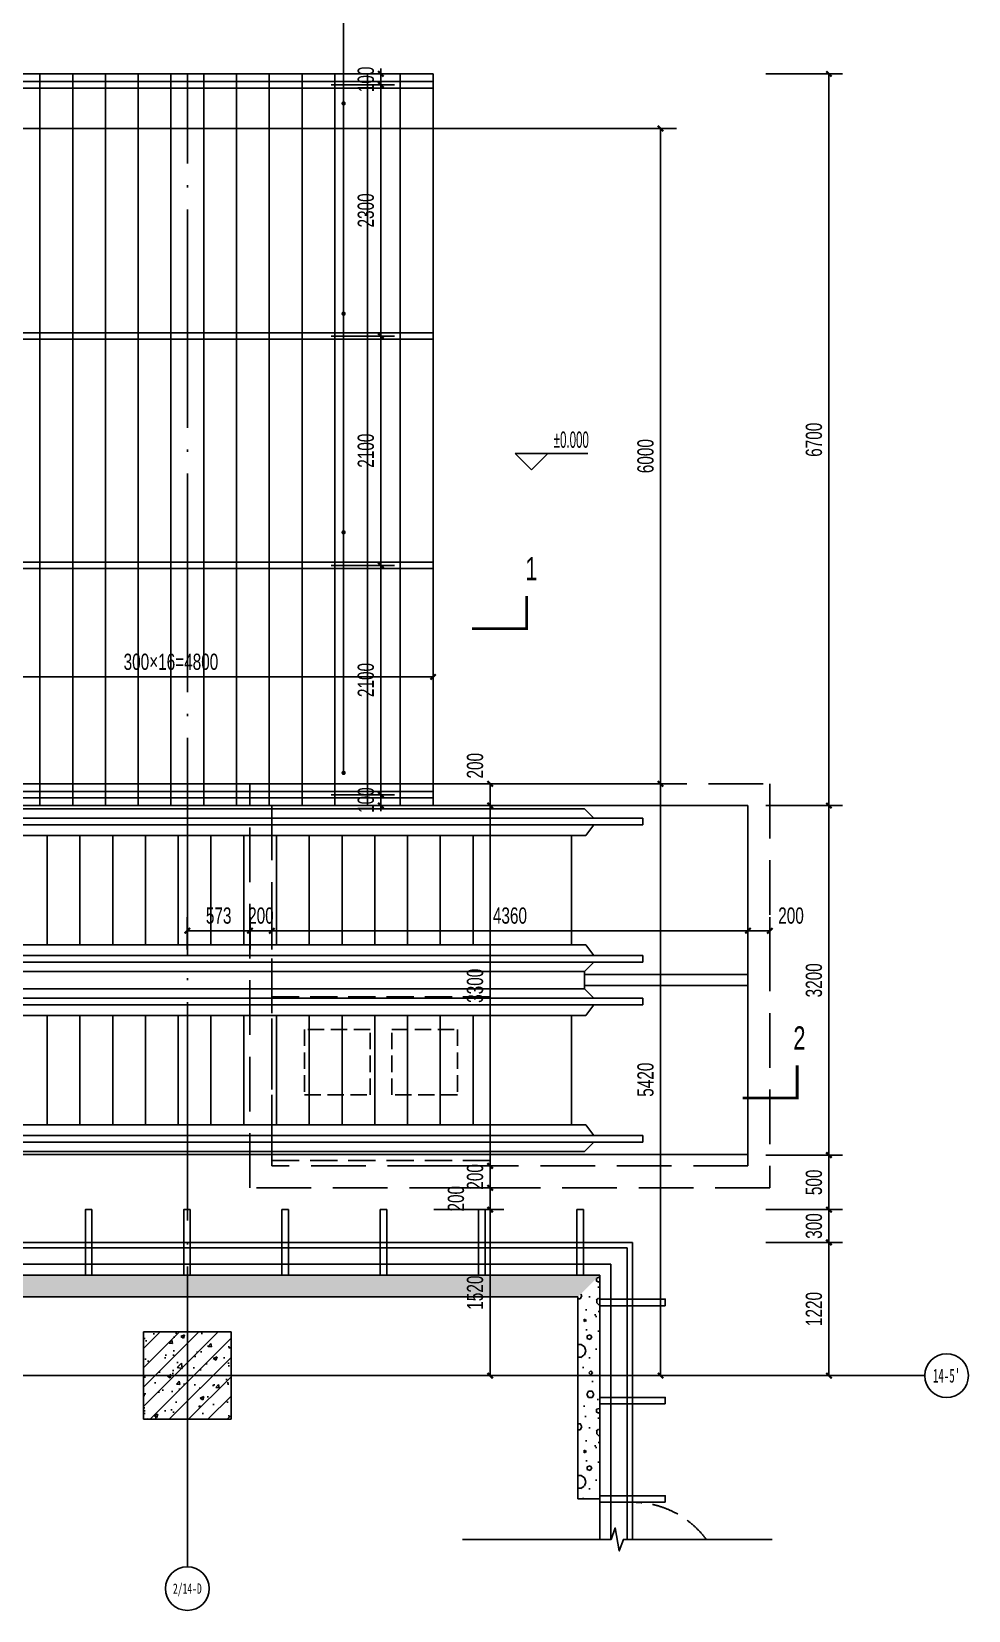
# Model space of a CAD drawing. Extents: x -26219 to 315419, y -160410 to -120810.
# Drawn here: x 148127 to 156705, y -142806 to -128348 of the extents above; entities that cross this region are included whole.
import ezdxf
from ezdxf.enums import TextEntityAlignment as Align

# ---------------------------------------------------------------- set-up
doc = ezdxf.new("R2010")
doc.units = 0
doc.header["$LTSCALE"] = 1000
doc.header["$MEASUREMENT"] = 0
for name, pattern in [('104-14# 核心筒$0$DOTE', [2.42, 2, -0.2, 0.02, -0.2]), ('14#楼幕墙$0$DASH', [0.35, 0.25, -0.1]), ('DASH', [0.35, 0.25, -0.1])]:
    doc.linetypes.add(name, pattern=pattern)
for name, color, linetype in [('01-标注_尺寸', 124, 'Continuous'), ('01-标注_标高', 200, 'Continuous'), ('01-标注_符号', 200, 'Continuous'), ('02-TEXT_标注', 130, 'Continuous'), ('05-填充_天正', 26, 'Continuous'), ('104-14# 核心筒$0$01-标注_轴线坐标', 132, 'Continuous'), ('104-14# 核心筒$0$02-TEXT_轴号', 7, 'Continuous'), ('104-14# 核心筒$0$05-填充_天正', 26, 'Continuous'), ('104-14# 核心筒$0$A_AXIS-轴线', 36, '104-14# 核心筒$0$DOTE'), ('104-14# 核心筒$0$A_STR-砼柱', 51, 'Continuous'), ('14#楼幕墙$0$A-C_玻璃幕墙', 140, 'Continuous'), ('14#楼幕墙$0$A-TECH_结构', 21, 'Continuous'), ('A-C_玻璃幕墙', 140, 'Continuous'), ('A-E_栏杆', 232, 'Continuous'), ('A-E_楼梯', 171, 'Continuous'), ('A-E_电梯', 171, 'Continuous'), ('A-TECH_结构', 21, 'Continuous'), ('A_AXIS-轴线', 36, 'Continuous'), ('A_STR-砌块墙', 121, 'Continuous')]:
    doc.layers.add(name, color=color, linetype=linetype)
doc.layers.add('DIM_MODI', color=6, linetype='Continuous', plot=False)
doc.styles.add('104-14# 核心筒$0$_TCH_AXIS', font='STXIHEI_0.TTF', dxfattribs={"width": 0.75})
doc.styles.add('_TCH_DIM', font='ros.shx', dxfattribs={"width": 0.75, "bigfont": 'jd.shx'})
doc.styles.add('_TCH_DIM_T3', font='ros.shx', dxfattribs={"width": 0.705882, "bigfont": 'jd.shx'})
doc.styles.add('_TCH_LABEL', font='ros.shx', dxfattribs={"bigfont": 'jd.shx'})
doc.dimstyles.new('_TCH_ARCH&&50', dxfattribs={"dimtxt": 148.75, "dimasz": 50, "dimexe": 125, "dimexo": 150, "dimgap": 63.125, "dimtad": 1, "dimdec": 0, "dimzin": 0, "dimdsep": 46, "dimtxsty": '_TCH_DIM_T3', "dimblk": 'ARCHTICK', "dimcen": 0.09, "dimclrt": 7, "dimazin": 2, "dimtfac": 1, "dimtdec": 0, "dimtix": 1, "dimtmove": 2, "dimatfit": 3, "dimfxl": 0, "dimtolj": 1, "dimtzin": 0, "dimarcsym": 0})
pattern_1 = [(0, (177, -183), (300, 600), [0, -600]), (0, (-174, -264), (300, 600), [0, -600]), (0, (21, -270), (300, 600), [0, -600]), (0, (234, -93), (300, 600), [0, -600]), (0, (-15, -300), (300, 600), [0, -600]), (0, (294, 285), (300, 600), [0, -600]), (0, (111, 237), (300, 600), [0, -600]), (0, (207, 162), (300, 600), [0, -600]), (0, (-282, 150), (300, 600), [0, -600]), (0, (12, 123), (300, 600), [0, -600]), (0, (-102, -30), (300, 600), [0, -600]), (0, (-96, -255), (300, 600), [0, -600]), (0, (129, -279), (300, 600), [0, -600]), (0, (294, -15), (300, 600), [0, -600]), (0, (-267, -108), (300, 600), [0, -600]), (0, (-216, -6), (300, 600), [0, -600]), (0, (18, -48), (300, 600), [0, -600]), (0, (-66, -135), (300, 600), [0, -600]), (0, (-114, 63), (300, 600), [0, -600]), (0, (-39, 288), (300, 600), [0, -600]), (0, (-243, -234), (300, 600), [0, -600]), (0, (87, 165), (300, 600), [0, -600]), (0, (-192, 174), (300, 600), [0, -600]), (0, (-240, 252), (300, 600), [0, -600]), (130.601294, (257.143, 97.143), (-1499.9999834, 1800.000008), [26.3416, -11037.111]), (18.43495, (214.29, 108.57), (1499.999994, 599.999996), [27.1052, -3767.6279]), (90, (214.3, 82.86), (300, 600), [25.7143, -1174.2857]), (161.56505, (240, 74.29), (-1500.000008, 599.999955), [27.1052, -3767.6279]), (53.1301, (240, 74.29), (300, 600), [28.5714, -2971.4285]), (135, (262.86, -231.43), (-300.00004, 599.99996), [24.2437, -1672.8126]), (45, (228.57, -231.43), (300, 600), [24.2437, -1672.8126]), (135, (245.71, -248.57), (-300.00004, 599.99996), [24.2437, -1672.8126]), (45, (245.71, -248.57), (300, 600), [24.2437, -1672.8126]), (116.56505, (-25.7, 171.43), (-5e-05, 1200), [31.9438, -638.8765]), (180, (-40, 200), (-300, 600), [34.2857, -565.7142]), (63.43495, (-88.57, 171.43), (3e-06, 1200), [31.9438, -638.8765]), (116.56505, (-74.3, 142.86), (-5e-05, 1200), [31.9438, -638.8765]), (0, (-74.3, 142.86), (300, 600), [34.2857, -565.7142]), (63.43495, (-40, 142.86), (3e-06, 1200), [31.9438, -638.8765]), (107.102728, (200, -31.429), (-899.9999656, 3000.0000048), [38.8613, -16282.9025]), (143.972626, (188.57, 5.714), (-5699.999928, 4199.999995), [38.8613, -8122.02]), (180, (157.14, 28.6), (-300, 600), [37.1429, -562.8571]), (36.027373, (88.57, 5.714), (5699.999958, 4199.999955), [38.8613, -8122.02]), (71.56505, (77.14, -28.57), (900.000005, 2999.999995), [36.1403, -3758.5928]), (107.102728, (88.571, -65.714), (-899.9999656, 3000.0000048), [38.8613, -16282.9025]), (143.972626, (120, -88.57), (-5699.999928, 4199.999995), [38.8613, -8122.02]), (0, (120, -88.6), (300, 600), [37.1429, -562.8571]), (36.027373, (157.143, -88.57), (5699.999958, 4199.999955), [38.8613, -8122.02]), (71.56505, (188.57, -65.71), (900.000005, 2999.999995), [36.1403, -3758.5928]), (150.25512, (205.714, 248.57), (-900.000002, 599.999993), [23.035, -4814.3196]), (90, (185.7, 237.14), (300, 600), [22.8571, -1177.1427]), (29.74488, (185.714, 237.14), (900, 599.999997), [23.035, -4814.3196]), (116.56505, (65.7, -177.14), (-5e-05, 1200), [31.9438, -638.8765]), (168.690067, (51.43, -148.57), (-2700.000002, 599.999985), [29.1373, -6089.6855]), (41.185925, (0, -162.857), (7499.9999546, 6599.9999423), [30.3718, -12725.802]), (90, (0, -191.43), (300, 600), [28.5714, -1171.4285]), (138.814074, (22.857, -211.429), (-7499.9998667, 6600.000042), [30.3718, -12725.802]), (16.699244, (22.857, -211.429), (9899.9999255, 2999.9999686), [29.8295, -12498.5375]), (60.945396, (51.43, -202.857), (299.9999992, 599.9999947), [29.4161, -12325.3395]), (109.983106, (-185.714, 74.286), (-1500.0000056, 4199.999989), [33.442, -14012.1975]), (155.556045, (-197.143, 105.714), (-3900.000015, 1799.9999626), [34.523, -14465.1315]), (24.443955, (-260, 105.714), (3900.000002, 1799.9999913), [34.523, -14465.1315]), (70.016893, (-271.429, 74.286), (1500.0000045, 4199.9999896), [33.442, -14012.1975]), (109.983106, (-260, 42.857), (-1500.0000056, 4199.999989), [33.442, -14012.1975]), (160.016893, (-228.57, 31.43), (-1500.000001, 599.999973), [33.442, -6989.3775]), (19.983107, (-228.57, 31.43), (1499.999992, 599.999999), [33.442, -6989.3775]), (70.016893, (-197.143, 42.857), (1500.0000045, 4199.9999896), [33.442, -14012.1975]), (122.005383, (37.14, 20), (-300.00004, 599.99997), [26.9542, -5633.434]), (18.43495, (-2.86, 34.29), (1499.999994, 599.999996), [27.1052, -3767.6279]), (90, (-2.86, 8.57), (300, 600), [25.7143, -1174.2857]), (161.56505, (22.86, 0), (-1500.000008, 599.999955), [27.1052, -3767.6279]), (54.462322, (22.857, 0), (2099.999997, 2999.9999955), [24.578, -10298.2115]), (116.56505, (-137.14, -125.7), (-5e-05, 1200), [31.9438, -638.8765]), (180, (-151.4, -97.14), (-300, 600), [31.4286, -568.5714]), (59.036243, (-200, -125.714), (300.000001, 599.999997), [33.3197, -6963.822]), (120.963756, (-182.857, -154.286), (-300.000041, 599.999972), [33.3197, -6963.822]), (0, (-182.86, -154.3), (300, 600), [31.4286, -568.5714]), (63.43495, (-151.43, -154.3), (3e-06, 1200), [31.9438, -638.8765])]

# ---------------------------------------------------------------- blocks, each defined once
blk = doc.blocks.new('14#楼幕墙$0$A$C103B1A8E')
blk.add_lwpolyline([(0, 0), (60, 0), (60, 600), (0, 600)], close=True)
blk = doc.blocks.new('A$C3ED53937')
at = {"linetype": 'DASH'}
blk.add_lwpolyline([(-1500, 2000), (0, 2000), (0, 0), (-1500, 0)], close=True, dxfattribs=at)
at = {"linetype": 'DASH', "ltscale": 0.6}
for points in [[(-1200, 1100), (-1200, 1700), (-600, 1700), (-600, 1100)], [(-1200, 900), (-1200, 300), (-600, 300), (-600, 900)]]:
    blk.add_lwpolyline(points, close=True, dxfattribs=at)
blk = doc.blocks.new('_ArchTick')
at = {"color": 0, "linetype": 'ByBlock', "const_width": 0.4}
blk.add_lwpolyline([(-0.5, -0.5), (0.5, 0.5)], dxfattribs=at)
blk = doc.blocks.new('*D567')
at = {"layer": '01-标注_尺寸', "color": 0, "lineweight": -2, "transparency": 16777216}
for p, q in [((147003, -134966), (147003, -134132)), ((151803, -134966), (151803, -134132)), ((147003, -134257), (151803, -134257))]:
    blk.add_line(p, q, dxfattribs=at)
at = {"layer": 'Defpoints', "color": 0, "transparency": 16777216}
for p in [(151803, -134257), (147003, -135116), (151803, -135116)]:
    blk.add_point(p, dxfattribs=at)
at = {"layer": '01-标注_尺寸', "color": 0, "lineweight": -2, "transparency": 16777216, "xscale": 50, "yscale": 50, "zscale": 50, "rotation": 180}
blk.add_blockref('_ArchTick', (147003, -134257), dxfattribs=at)
at = {"layer": '01-标注_尺寸', "color": 0, "lineweight": -2, "transparency": 16777216, "xscale": 50, "yscale": 50, "zscale": 50}
blk.add_blockref('_ArchTick', (151803, -134257), dxfattribs=at)
at = {"layer": '01-标注_尺寸', "color": 7, "transparency": 16777216, "insert": (149403, -134120), "char_height": 148.75, "attachment_point": 5, "style": '_TCH_DIM_T3'}
blk.add_mtext('\\A1;300×16=4800', dxfattribs=at)
blk = doc.blocks.new('*D767')
at = {"layer": '01-标注_尺寸', "color": 0, "lineweight": -2, "transparency": 16777216}
for p, q in [((151809, -135236), (152451, -135236)), ((152326, -135436), (152326, -135236)), ((151809, -135436), (152451, -135436))]:
    blk.add_line(p, q, dxfattribs=at)
at = {"layer": 'Defpoints', "color": 0, "transparency": 16777216}
for p in [(151659, -135236), (152326, -135236), (151659, -135436)]:
    blk.add_point(p, dxfattribs=at)
at = {"layer": '01-标注_尺寸', "color": 0, "lineweight": -2, "transparency": 16777216, "xscale": 50, "yscale": 50, "zscale": 50}
for p, rotation in [((152326, -135236), 90), ((152326, -135436), 270)]:
    blk.add_blockref('_ArchTick', p, dxfattribs=dict(at, rotation=rotation))
at = {"layer": '01-标注_尺寸', "color": 7, "transparency": 16777216, "insert": (152188, -135071), "char_height": 148.8, "attachment_point": 5, "rotation": 90, "style": '_TCH_DIM_T3'}
blk.add_mtext('\\A1;200', dxfattribs=at)
blk = doc.blocks.new('*D768')
at = {"layer": '01-标注_尺寸', "color": 0, "lineweight": -2, "transparency": 16777216}
for p, q in [((151809, -135436), (152451, -135436)), ((152326, -138736), (152326, -135436)), ((151809, -138736), (152451, -138736))]:
    blk.add_line(p, q, dxfattribs=at)
at = {"layer": 'Defpoints', "color": 0, "transparency": 16777216}
for p in [(151659, -135436), (152326, -135436), (151659, -138736)]:
    blk.add_point(p, dxfattribs=at)
at = {"layer": '01-标注_尺寸', "color": 0, "lineweight": -2, "transparency": 16777216, "xscale": 50, "yscale": 50, "zscale": 50}
for p, rotation in [((152326, -135436), 90), ((152326, -138736), 270)]:
    blk.add_blockref('_ArchTick', p, dxfattribs=dict(at, rotation=rotation))
at = {"layer": '01-标注_尺寸', "color": 7, "transparency": 16777216, "insert": (152188, -137086), "char_height": 148.8, "attachment_point": 5, "rotation": 90, "style": '_TCH_DIM_T3'}
blk.add_mtext('\\A1;3300', dxfattribs=at)
blk = doc.blocks.new('*D769')
at = {"layer": '01-标注_尺寸', "color": 0, "lineweight": -2, "transparency": 16777216}
for p, q in [((151809, -138736), (152451, -138736)), ((152326, -138736), (152326, -138686)), ((152326, -138936), (152326, -138736)), ((151809, -138936), (152451, -138936)), ((152326, -138936), (152326, -138986))]:
    blk.add_line(p, q, dxfattribs=at)
at = {"layer": 'Defpoints', "color": 0, "transparency": 16777216}
for p in [(151659, -138736), (152326, -138736), (151659, -138936)]:
    blk.add_point(p, dxfattribs=at)
at = {"layer": '01-标注_尺寸', "color": 0, "lineweight": -2, "transparency": 16777216, "xscale": 50, "yscale": 50, "zscale": 50}
for p, rotation in [((152326, -138736), 270), ((152326, -138936), 90)]:
    blk.add_blockref('_ArchTick', p, dxfattribs=dict(at, rotation=rotation))
at = {"layer": '01-标注_尺寸', "color": 7, "transparency": 16777216, "insert": (152188, -138836), "char_height": 148.8, "attachment_point": 5, "rotation": 90, "style": '_TCH_DIM_T3'}
blk.add_mtext('\\A1;200', dxfattribs=at)
blk = doc.blocks.new('*D770')
at = {"layer": '01-标注_尺寸', "color": 0, "lineweight": -2, "transparency": 16777216}
for p, q in [((151809, -138936), (152451, -138936)), ((152326, -139136), (152326, -138936)), ((151809, -139136), (152451, -139136))]:
    blk.add_line(p, q, dxfattribs=at)
at = {"layer": 'Defpoints', "color": 0, "transparency": 16777216}
for p in [(151659, -138936), (152326, -138936), (151659, -139136)]:
    blk.add_point(p, dxfattribs=at)
at = {"layer": '01-标注_尺寸', "color": 0, "lineweight": -2, "transparency": 16777216, "xscale": 50, "yscale": 50, "zscale": 50}
for p, rotation in [((152326, -138936), 90), ((152326, -139136), 270)]:
    blk.add_blockref('_ArchTick', p, dxfattribs=dict(at, rotation=rotation))
at = {"layer": '01-标注_尺寸', "color": 7, "transparency": 16777216, "insert": (152013, -139036), "char_height": 148.8, "attachment_point": 5, "rotation": 90, "style": '_TCH_DIM_T3'}
blk.add_mtext('\\A1;200', dxfattribs=at)
blk = doc.blocks.new('*D771')
at = {"layer": '01-标注_尺寸', "color": 0, "lineweight": -2, "transparency": 16777216}
for p, q in [((151809, -139136), (152451, -139136)), ((152326, -140656), (152326, -139136)), ((151809, -140656), (152451, -140656))]:
    blk.add_line(p, q, dxfattribs=at)
at = {"layer": 'Defpoints', "color": 0, "transparency": 16777216}
for p in [(151659, -139136), (152326, -139136), (151659, -140656)]:
    blk.add_point(p, dxfattribs=at)
at = {"layer": '01-标注_尺寸', "color": 0, "lineweight": -2, "transparency": 16777216, "xscale": 50, "yscale": 50, "zscale": 50}
for p, rotation in [((152326, -139136), 90), ((152326, -140656), 270)]:
    blk.add_blockref('_ArchTick', p, dxfattribs=dict(at, rotation=rotation))
at = {"layer": '01-标注_尺寸', "color": 7, "transparency": 16777216, "insert": (152188, -139896), "char_height": 148.8, "attachment_point": 5, "rotation": 90, "style": '_TCH_DIM_T3'}
blk.add_mtext('\\A1;1520', dxfattribs=at)
blk = doc.blocks.new('*D772')
at = {"layer": '01-标注_尺寸', "color": 0, "lineweight": -2, "transparency": 16777216}
for p, q in [((154687, -136754), (154687, -136457)), ((154887, -136754), (154887, -136457)), ((154687, -136582), (154887, -136582))]:
    blk.add_line(p, q, dxfattribs=at)
at = {"layer": 'Defpoints', "color": 0, "transparency": 16777216}
for p in [(154887, -136582), (154687, -136904), (154887, -136904)]:
    blk.add_point(p, dxfattribs=at)
at = {"layer": '01-标注_尺寸', "color": 0, "lineweight": -2, "transparency": 16777216, "xscale": 50, "yscale": 50, "zscale": 50, "rotation": 180}
blk.add_blockref('_ArchTick', (154687, -136582), dxfattribs=at)
at = {"layer": '01-标注_尺寸', "color": 0, "lineweight": -2, "transparency": 16777216, "xscale": 50, "yscale": 50, "zscale": 50}
blk.add_blockref('_ArchTick', (154887, -136582), dxfattribs=at)
at = {"layer": '01-标注_尺寸', "color": 7, "transparency": 16777216, "insert": (155081, -136444), "char_height": 148.8, "attachment_point": 5, "style": '_TCH_DIM_T3'}
blk.add_mtext('\\A1;200', dxfattribs=at)
blk = doc.blocks.new('*D773')
at = {"layer": '01-标注_尺寸', "color": 0, "lineweight": -2, "transparency": 16777216}
for p, q in [((150327, -136754), (150327, -136457)), ((154687, -136754), (154687, -136457)), ((150327, -136582), (154687, -136582))]:
    blk.add_line(p, q, dxfattribs=at)
at = {"layer": 'Defpoints', "color": 0, "transparency": 16777216}
for p in [(154687, -136582), (150327, -136904), (154687, -136904)]:
    blk.add_point(p, dxfattribs=at)
at = {"layer": '01-标注_尺寸', "color": 0, "lineweight": -2, "transparency": 16777216, "xscale": 50, "yscale": 50, "zscale": 50, "rotation": 180}
blk.add_blockref('_ArchTick', (150327, -136582), dxfattribs=at)
at = {"layer": '01-标注_尺寸', "color": 0, "lineweight": -2, "transparency": 16777216, "xscale": 50, "yscale": 50, "zscale": 50}
blk.add_blockref('_ArchTick', (154687, -136582), dxfattribs=at)
at = {"layer": '01-标注_尺寸', "color": 7, "transparency": 16777216, "insert": (152507, -136444), "char_height": 148.8, "attachment_point": 5, "style": '_TCH_DIM_T3'}
blk.add_mtext('\\A1;4360', dxfattribs=at)
blk = doc.blocks.new('*D774')
at = {"layer": '01-标注_尺寸', "color": 0, "lineweight": -2, "transparency": 16777216}
for p, q in [((150127, -136754), (150127, -136457)), ((150327, -136754), (150327, -136457)), ((150127, -136582), (150077, -136582)), ((150127, -136582), (150327, -136582)), ((150327, -136582), (150377, -136582))]:
    blk.add_line(p, q, dxfattribs=at)
at = {"layer": 'Defpoints', "color": 0, "transparency": 16777216}
for p in [(150327, -136582), (150127, -136904), (150327, -136904)]:
    blk.add_point(p, dxfattribs=at)
at = {"layer": '01-标注_尺寸', "color": 0, "lineweight": -2, "transparency": 16777216, "xscale": 50, "yscale": 50, "zscale": 50}
blk.add_blockref('_ArchTick', (150127, -136582), dxfattribs=at)
at = {"layer": '01-标注_尺寸', "color": 0, "lineweight": -2, "transparency": 16777216, "xscale": 50, "yscale": 50, "zscale": 50, "rotation": 180}
blk.add_blockref('_ArchTick', (150327, -136582), dxfattribs=at)
at = {"layer": '01-标注_尺寸', "color": 7, "transparency": 16777216, "insert": (150227, -136444), "char_height": 148.8, "attachment_point": 5, "style": '_TCH_DIM_T3'}
blk.add_mtext('\\A1;200', dxfattribs=at)
blk = doc.blocks.new('*D775')
at = {"layer": '01-标注_尺寸', "color": 0, "lineweight": -2, "transparency": 16777216}
for p, q in [((149553, -136754), (149553, -136457)), ((150127, -136754), (150127, -136457)), ((149553, -136582), (150127, -136582))]:
    blk.add_line(p, q, dxfattribs=at)
at = {"layer": 'Defpoints', "color": 0, "transparency": 16777216}
for p in [(150127, -136582), (149553, -136904), (150127, -136904)]:
    blk.add_point(p, dxfattribs=at)
at = {"layer": '01-标注_尺寸', "color": 0, "lineweight": -2, "transparency": 16777216, "xscale": 50, "yscale": 50, "zscale": 50, "rotation": 180}
blk.add_blockref('_ArchTick', (149553, -136582), dxfattribs=at)
at = {"layer": '01-标注_尺寸', "color": 0, "lineweight": -2, "transparency": 16777216, "xscale": 50, "yscale": 50, "zscale": 50}
blk.add_blockref('_ArchTick', (150127, -136582), dxfattribs=at)
at = {"layer": '01-标注_尺寸', "color": 7, "transparency": 16777216, "insert": (149840, -136444), "char_height": 148.8, "attachment_point": 5, "style": '_TCH_DIM_T3'}
blk.add_mtext('\\A1;573', dxfattribs=at)
blk = doc.blocks.new('*D1296')
at = {"layer": '01-标注_尺寸', "color": 0, "lineweight": -2, "transparency": 16777216}
for p, q in [((151325, -135336), (151325, -135286)), ((150870, -135336), (151450, -135336)), ((150870, -135436), (151450, -135436)), ((151325, -135436), (151325, -135336)), ((151325, -135436), (151325, -135486))]:
    blk.add_line(p, q, dxfattribs=at)
at = {"layer": 'Defpoints', "color": 0, "transparency": 16777216}
for p in [(150720, -135336), (150720, -135436), (151325, -135336)]:
    blk.add_point(p, dxfattribs=at)
at = {"layer": '01-标注_尺寸', "color": 0, "lineweight": -2, "transparency": 16777216, "xscale": 50, "yscale": 50, "zscale": 50}
for p, rotation in [((151325, -135336), 270), ((151325, -135436), 90)]:
    blk.add_blockref('_ArchTick', p, dxfattribs=dict(at, rotation=rotation))
at = {"layer": '01-标注_尺寸', "color": 7, "transparency": 16777216, "insert": (151188, -135386), "char_height": 148.8, "attachment_point": 5, "rotation": 90, "style": '_TCH_DIM_T3'}
blk.add_mtext('\\A1;100', dxfattribs=at)
blk = doc.blocks.new('*D1297')
at = {"layer": '01-标注_尺寸', "color": 0, "lineweight": -2, "transparency": 16777216}
for p, q in [((150870, -133236), (151450, -133236)), ((151325, -135336), (151325, -133236)), ((150870, -135336), (151450, -135336))]:
    blk.add_line(p, q, dxfattribs=at)
at = {"layer": 'Defpoints', "color": 0, "transparency": 16777216}
for p in [(150720, -133236), (151325, -133236), (150720, -135336)]:
    blk.add_point(p, dxfattribs=at)
at = {"layer": '01-标注_尺寸', "color": 0, "lineweight": -2, "transparency": 16777216, "xscale": 50, "yscale": 50, "zscale": 50}
for p, rotation in [((151325, -133236), 90), ((151325, -135336), 270)]:
    blk.add_blockref('_ArchTick', p, dxfattribs=dict(at, rotation=rotation))
at = {"layer": '01-标注_尺寸', "color": 7, "transparency": 16777216, "insert": (151188, -134286), "char_height": 148.8, "attachment_point": 5, "rotation": 90, "style": '_TCH_DIM_T3'}
blk.add_mtext('\\A1;2100', dxfattribs=at)
blk = doc.blocks.new('*D1298')
at = {"layer": '01-标注_尺寸', "color": 0, "lineweight": -2, "transparency": 16777216}
for p, q in [((150870, -131136), (151450, -131136)), ((151325, -133236), (151325, -131136)), ((150870, -133236), (151450, -133236))]:
    blk.add_line(p, q, dxfattribs=at)
at = {"layer": 'Defpoints', "color": 0, "transparency": 16777216}
for p in [(150720, -131136), (151325, -131136), (150720, -133236)]:
    blk.add_point(p, dxfattribs=at)
at = {"layer": '01-标注_尺寸', "color": 0, "lineweight": -2, "transparency": 16777216, "xscale": 50, "yscale": 50, "zscale": 50}
for p, rotation in [((151325, -131136), 90), ((151325, -133236), 270)]:
    blk.add_blockref('_ArchTick', p, dxfattribs=dict(at, rotation=rotation))
at = {"layer": '01-标注_尺寸', "color": 7, "transparency": 16777216, "insert": (151188, -132186), "char_height": 148.8, "attachment_point": 5, "rotation": 90, "style": '_TCH_DIM_T3'}
blk.add_mtext('\\A1;2100', dxfattribs=at)
blk = doc.blocks.new('*D1299')
at = {"layer": '01-标注_尺寸', "color": 0, "lineweight": -2, "transparency": 16777216}
for p, q in [((150870, -128836), (151450, -128836)), ((151325, -131136), (151325, -128836)), ((150870, -131136), (151450, -131136))]:
    blk.add_line(p, q, dxfattribs=at)
at = {"layer": 'Defpoints', "color": 0, "transparency": 16777216}
for p in [(150720, -128836), (151325, -128836), (150720, -131136)]:
    blk.add_point(p, dxfattribs=at)
at = {"layer": '01-标注_尺寸', "color": 0, "lineweight": -2, "transparency": 16777216, "xscale": 50, "yscale": 50, "zscale": 50}
for p, rotation in [((151325, -128836), 90), ((151325, -131136), 270)]:
    blk.add_blockref('_ArchTick', p, dxfattribs=dict(at, rotation=rotation))
at = {"layer": '01-标注_尺寸', "color": 7, "transparency": 16777216, "insert": (151188, -129986), "char_height": 148.8, "attachment_point": 5, "rotation": 90, "style": '_TCH_DIM_T3'}
blk.add_mtext('\\A1;2300', dxfattribs=at)
blk = doc.blocks.new('*D1300')
at = {"layer": '01-标注_尺寸', "color": 0, "lineweight": -2, "transparency": 16777216}
for p, q in [((150870, -128736), (151450, -128736)), ((151325, -128736), (151325, -128686)), ((151325, -128836), (151325, -128736)), ((150870, -128836), (151450, -128836)), ((151325, -128836), (151325, -128886))]:
    blk.add_line(p, q, dxfattribs=at)
at = {"layer": 'Defpoints', "color": 0, "transparency": 16777216}
for p in [(150720, -128736), (151325, -128736), (150720, -128836)]:
    blk.add_point(p, dxfattribs=at)
at = {"layer": '01-标注_尺寸', "color": 0, "lineweight": -2, "transparency": 16777216, "xscale": 50, "yscale": 50, "zscale": 50}
for p, rotation in [((151325, -128736), 270), ((151325, -128836), 90)]:
    blk.add_blockref('_ArchTick', p, dxfattribs=dict(at, rotation=rotation))
at = {"layer": '01-标注_尺寸', "color": 7, "transparency": 16777216, "insert": (151188, -128786), "char_height": 148.8, "attachment_point": 5, "rotation": 90, "style": '_TCH_DIM_T3'}
blk.add_mtext('\\A1;100', dxfattribs=at)
blk = doc.blocks.new('*D1693')
at = {"layer": '01-标注_尺寸', "color": 0, "lineweight": -2, "transparency": 16777216}
for p, q in [((154849, -139436), (155553, -139436)), ((155428, -140656), (155428, -139436)), ((154849, -140656), (155553, -140656))]:
    blk.add_line(p, q, dxfattribs=at)
at = {"layer": 'Defpoints', "color": 0, "transparency": 16777216}
for p in [(154699, -139436), (155428, -139436), (154699, -140656)]:
    blk.add_point(p, dxfattribs=at)
at = {"layer": '01-标注_尺寸', "color": 0, "lineweight": -2, "transparency": 16777216, "xscale": 50, "yscale": 50, "zscale": 50}
for p, rotation in [((155428, -139436), 90), ((155428, -140656), 270)]:
    blk.add_blockref('_ArchTick', p, dxfattribs=dict(at, rotation=rotation))
at = {"layer": '01-标注_尺寸', "color": 7, "transparency": 16777216, "insert": (155291, -140046), "char_height": 148.8, "attachment_point": 5, "rotation": 90, "style": '_TCH_DIM_T3'}
blk.add_mtext('\\A1;1220', dxfattribs=at)
blk = doc.blocks.new('*D1694')
at = {"layer": '01-标注_尺寸', "color": 0, "lineweight": -2, "transparency": 16777216}
for p, q in [((154849, -139136), (155553, -139136)), ((155428, -139136), (155428, -139086)), ((155428, -139436), (155428, -139136)), ((154849, -139436), (155553, -139436)), ((155428, -139436), (155428, -139486))]:
    blk.add_line(p, q, dxfattribs=at)
at = {"layer": 'Defpoints', "color": 0, "transparency": 16777216}
for p in [(154699, -139136), (155428, -139136), (154699, -139436)]:
    blk.add_point(p, dxfattribs=at)
at = {"layer": '01-标注_尺寸', "color": 0, "lineweight": -2, "transparency": 16777216, "xscale": 50, "yscale": 50, "zscale": 50}
for p, rotation in [((155428, -139136), 270), ((155428, -139436), 90)]:
    blk.add_blockref('_ArchTick', p, dxfattribs=dict(at, rotation=rotation))
at = {"layer": '01-标注_尺寸', "color": 7, "transparency": 16777216, "insert": (155291, -139286), "char_height": 148.8, "attachment_point": 5, "rotation": 90, "style": '_TCH_DIM_T3'}
blk.add_mtext('\\A1;300', dxfattribs=at)
blk = doc.blocks.new('*D1695')
at = {"layer": '01-标注_尺寸', "color": 0, "lineweight": -2, "transparency": 16777216}
for p, q in [((154849, -138636), (155553, -138636)), ((155428, -139136), (155428, -138636)), ((154849, -139136), (155553, -139136))]:
    blk.add_line(p, q, dxfattribs=at)
at = {"layer": 'Defpoints', "color": 0, "transparency": 16777216}
for p in [(154699, -138636), (155428, -138636), (154699, -139136)]:
    blk.add_point(p, dxfattribs=at)
at = {"layer": '01-标注_尺寸', "color": 0, "lineweight": -2, "transparency": 16777216, "xscale": 50, "yscale": 50, "zscale": 50}
for p, rotation in [((155428, -138636), 90), ((155428, -139136), 270)]:
    blk.add_blockref('_ArchTick', p, dxfattribs=dict(at, rotation=rotation))
at = {"layer": '01-标注_尺寸', "color": 7, "transparency": 16777216, "insert": (155291, -138886), "char_height": 148.8, "attachment_point": 5, "rotation": 90, "style": '_TCH_DIM_T3'}
blk.add_mtext('\\A1;500', dxfattribs=at)
blk = doc.blocks.new('*D1696')
at = {"layer": '01-标注_尺寸', "color": 0, "lineweight": -2, "transparency": 16777216}
for p, q in [((154849, -135436), (155553, -135436)), ((155428, -138636), (155428, -135436)), ((154849, -138636), (155553, -138636))]:
    blk.add_line(p, q, dxfattribs=at)
at = {"layer": 'Defpoints', "color": 0, "transparency": 16777216}
for p in [(154699, -135436), (155428, -135436), (154699, -138636)]:
    blk.add_point(p, dxfattribs=at)
at = {"layer": '01-标注_尺寸', "color": 0, "lineweight": -2, "transparency": 16777216, "xscale": 50, "yscale": 50, "zscale": 50}
for p, rotation in [((155428, -135436), 90), ((155428, -138636), 270)]:
    blk.add_blockref('_ArchTick', p, dxfattribs=dict(at, rotation=rotation))
at = {"layer": '01-标注_尺寸', "color": 7, "transparency": 16777216, "insert": (155291, -137036), "char_height": 148.8, "attachment_point": 5, "rotation": 90, "style": '_TCH_DIM_T3'}
blk.add_mtext('\\A1;3200', dxfattribs=at)
blk = doc.blocks.new('*D1697')
at = {"layer": '01-标注_尺寸', "color": 0, "lineweight": -2, "transparency": 16777216}
for p, q in [((154849, -128736), (155553, -128736)), ((155428, -135436), (155428, -128736)), ((154849, -135436), (155553, -135436))]:
    blk.add_line(p, q, dxfattribs=at)
at = {"layer": 'Defpoints', "color": 0, "transparency": 16777216}
for p in [(154699, -128736), (155428, -128736), (154699, -135436)]:
    blk.add_point(p, dxfattribs=at)
at = {"layer": '01-标注_尺寸', "color": 0, "lineweight": -2, "transparency": 16777216, "xscale": 50, "yscale": 50, "zscale": 50}
for p, rotation in [((155428, -128736), 90), ((155428, -135436), 270)]:
    blk.add_blockref('_ArchTick', p, dxfattribs=dict(at, rotation=rotation))
at = {"layer": '01-标注_尺寸', "color": 7, "transparency": 16777216, "insert": (155291, -132086), "char_height": 148.8, "attachment_point": 5, "rotation": 90, "style": '_TCH_DIM_T3'}
blk.add_mtext('\\A1;6700', dxfattribs=at)
blk = doc.blocks.new('*D1710')
at = {"layer": 'Defpoints', "color": 0, "transparency": 16777216}
for p in [(153886, -135236), (154032, -135236), (154032, -140656)]:
    blk.add_point(p, dxfattribs=at)
at = {"layer": 'DIM_MODI', "color": 0, "lineweight": -2, "transparency": 16777216}
for p, q in [((153882, -135236), (153761, -135236)), ((153886, -140656), (153886, -135236)), ((153882, -140656), (153761, -140656))]:
    blk.add_line(p, q, dxfattribs=at)
at = {"layer": 'DIM_MODI', "color": 0, "lineweight": -2, "transparency": 16777216, "xscale": 50, "yscale": 50, "zscale": 50}
for p, rotation in [((153886, -135236), 90), ((153886, -140656), 270)]:
    blk.add_blockref('_ArchTick', p, dxfattribs=dict(at, rotation=rotation))
at = {"layer": 'DIM_MODI', "color": 7, "transparency": 16777216, "insert": (153749, -137946), "char_height": 148.8, "attachment_point": 5, "rotation": 90, "style": '_TCH_DIM_T3'}
blk.add_mtext('\\A1;5420', dxfattribs=at)
blk = doc.blocks.new('*D1711')
at = {"layer": 'Defpoints', "color": 0, "transparency": 16777216}
for p in [(153886, -129236), (154032, -129236), (154032, -135236)]:
    blk.add_point(p, dxfattribs=at)
at = {"layer": 'DIM_MODI', "color": 0, "lineweight": -2, "transparency": 16777216}
for p, q in [((153882, -129236), (153761, -129236)), ((153886, -135236), (153886, -129236)), ((153882, -135236), (153761, -135236))]:
    blk.add_line(p, q, dxfattribs=at)
at = {"layer": 'DIM_MODI', "color": 0, "lineweight": -2, "transparency": 16777216, "xscale": 50, "yscale": 50, "zscale": 50}
for p, rotation in [((153886, -129236), 90), ((153886, -135236), 270)]:
    blk.add_blockref('_ArchTick', p, dxfattribs=dict(at, rotation=rotation))
at = {"layer": 'DIM_MODI', "color": 7, "transparency": 16777216, "insert": (153749, -132236), "char_height": 148.8, "attachment_point": 5, "rotation": 90, "style": '_TCH_DIM_T3'}
blk.add_mtext('\\A1;6000', dxfattribs=at)

msp = doc.modelspace()

# ---------------------------------------------------------------- hatches: boundary and pattern name
at = {"layer": '05-填充_天正'}
h = msp.add_hatch(dxfattribs=at)
h.set_pattern_fill('加气混凝土', color=256, scale=50, style=0)
h.set_pattern_definition(pattern_1)
h.paths.add_polyline_path([(153129.7, -139935.9), (153329.7, -139735.9), (138749.7, -139735.9), (138749.7, -139935.9)])
h = msp.add_hatch(dxfattribs=at)
h.set_pattern_fill('加气混凝土', color=256, scale=50, style=0)
h.set_pattern_definition(pattern_1)
h.paths.add_polyline_path([(153329.7, -139735.9), (153129.7, -139935.9), (153129.7, -141785.5), (153329.7, -141785.5)])
at = {"layer": '104-14# 核心筒$0$05-填充_天正'}
h = msp.add_hatch(dxfattribs=at)
h.set_pattern_fill('钢筋混凝土', color=256, scale=50, style=0)
h.set_pattern_definition([(45, (0, 0), (-88.38835, 88.38835), []), (50, (0, 0), (358.6301, -31.37607), [37.5, -412.5]), (355, (0, 0), (-69.37567, 376.09607), [30, -330]), (100.4514, (29.9, -2.6), (289.2547, 344.7198), [31.8701, -350.57106]), (46.1842, (0, 100), (533.6205, -82.7595), [56.25, -618.75]), (96.6356, (44.47, 93.1), (467.3314, 487.059), [47.8051, -525.8565]), (351.1842, (0, 100), (467.331, 487.0593), [45, -495]), (21, (50, 75), (298.45353, -201.30945), [37.5, -412.5]), (326, (50, 75), (121.65767, 362.575), [30, -330]), (71.4514, (74.87, 58.22), (420.1113, 161.26525), [31.8701, -350.57106]), (37.5, (0, 0), (6.07993, 166.44693), [0, -326, 0, -335, 0, -331.25]), (7.5, (0, 0), (131.53477, 197.20586), [0, -191, 0, -318.5, 0, -126.25]), (327.5, (-111.5, 0), (266.91122, -11.27744), [0, -125, 0, -390, 0, -517.5]), (317.5, (-161.5, 0), (291.59308, 50.0525), [0, -162.5, 0, -259, 0, -367.5])])
h.paths.add_polyline_path([(149153.2, -140256), (149153.2, -141056), (149953.2, -141056), (149953.2, -140256)])

# ---------------------------------------------------------------- linework, layer by layer
at = {"linetype": '14#楼幕墙$0$DASH'}
msp.add_arc((153629.7, -142655.5), 840, 36.48561, 90, dxfattribs=at)
at = {"layer": '01-标注_标高'}
for p, q in [((152704.6, -132361.8), (152554.6, -132211.8)), ((152554.6, -132211.8), (153219.8, -132211.8)), ((152704.6, -132361.8), (152854.6, -132211.8))]:
    msp.add_line(p, q, dxfattribs=at)
at = {"layer": '01-标注_符号'}
for p in [(150984.2, -129005.9), (150984.2, -130931.5), (150984.2, -132933.8), (150984.2, -135136.5)]:
    msp.add_line(p, (150984.2, -127895.7), dxfattribs=at)
at = {"layer": '01-标注_符号', "const_width": 20}
for points in [[(150984.2, -129015.9, 1), (150984.2, -128995.9, 1)], [(150984.2, -130941.5, 1), (150984.2, -130921.5, 1)], [(150984.2, -132943.8, 1), (150984.2, -132923.8, 1)], [(150984.2, -135146.5, 1), (150984.2, -135126.5, 1)]]:
    msp.add_lwpolyline(points, format="xyb", close=True, dxfattribs=at)
at = {"layer": '01-标注_符号'}
for points in [[(140703.2, -131935.9, 0, 0, 0), (151753.5, -131935.9, 40, 0, 0), (151903.5, -131935.9, 0, 0, 0)], [(151869.6, -136210, 0, 0, 0), (142064.1, -136210, 40, 0, 0), (141914.1, -136210, 0, 0, 0)], [(141914.1, -137858, 0, 0, 0), (151719.6, -137858, 40, 0, 0), (151869.6, -137858, 0, 0, 0)]]:
    msp.add_lwpolyline(points, format="xyseb", dxfattribs=at)
at = {"layer": '01-标注_符号', "const_width": 25}
for points in [[(152160.8, -133816.6), (152660.8, -133816.6), (152660.8, -133516.6)], [(154637.2, -138113.6), (155137.2, -138113.6), (155137.2, -137813.6)]]:
    msp.add_lwpolyline(points, dxfattribs=at)
at = {"layer": '01-标注_符号'}
msp.add_lwpolyline([(152071.4, -142156), (153433.4, -142156), (153471.6, -142051), (153508.7, -142261), (153545.9, -142156), (154907.9, -142156)], dxfattribs=at)
at = {"layer": '104-14# 核心筒$0$01-标注_轴线坐标'}
for p, q in [((155555.4, -140656), (156305.4, -140656)), ((149553.2, -141656), (149553.2, -142406))]:
    msp.add_line(p, q, dxfattribs=at)
for centre in [(156505.4, -140656), (149553.2, -142606)]:
    msp.add_circle(centre, 200, dxfattribs=at)
at = {"layer": '104-14# 核心筒$0$A_AXIS-轴线'}
for p, q in [((149553.2, -141656), (149553.2, -128735.9)), ((138353.2, -140656), (155553.2, -140656))]:
    msp.add_line(p, q, dxfattribs=at)
at = {"layer": '104-14# 核心筒$0$A_STR-砼柱'}
for p, q in [((149153.2, -140256), (149153.2, -141056)), ((149953.2, -140256), (149153.2, -140256)), ((149953.2, -141056), (149953.2, -140256)), ((149153.2, -141056), (149953.2, -141056))]:
    msp.add_line(p, q, dxfattribs=at)
at = {"layer": '14#楼幕墙$0$A-C_玻璃幕墙'}
for p, q in [((153629.7, -139435.9), (138353.2, -139435.9)), ((153579.7, -139485.9), (138353.2, -139485.9)), ((153579.7, -142156), (153579.7, -139485.9)), ((153629.7, -142156), (153629.7, -139435.9)), ((153429.7, -139635.9), (138353.2, -139635.9)), ((153429.7, -142156), (153429.7, -139635.9))]:
    msp.add_line(p, q, dxfattribs=at)
at = {"layer": '14#楼幕墙$0$A-TECH_结构'}
for p, q in [((153329.7, -139735.9), (138353.2, -139735.9)), ((153329.7, -142156), (153329.7, -139735.9))]:
    msp.add_line(p, q, dxfattribs=at)
at = {"layer": 'A-C_玻璃幕墙'}
for p, q in [((153629.7, -139435.9), (138353.2, -139435.9)), ((153629.7, -142156), (153629.7, -139435.9))]:
    msp.add_line(p, q, dxfattribs=at)
at = {"layer": 'A-E_栏杆'}
for p, q in [((151803.2, -128805.9), (140773.2, -128805.9)), ((151803.2, -128865.9), (151803.2, -128805.9)), ((151803.2, -128865.9), (140773.2, -128865.9)), ((151803.2, -131105.9), (140803.2, -131105.9)), ((151803.2, -131165.9), (151803.2, -131105.9)), ((151803.2, -131165.9), (140803.2, -131165.9)), ((151803.2, -133205.9), (140803.2, -133205.9)), ((151803.2, -133265.9), (140803.2, -133265.9)), ((151803.2, -133265.9), (151803.2, -133205.9)), ((140773.2, -135305.9), (151803.2, -135305.9)), ((151803.2, -135305.9), (151803.2, -135365.9)), ((140773.2, -135365.9), (151803.2, -135365.9))]:
    msp.add_line(p, q, dxfattribs=at)
at = {"layer": 'A-E_楼梯'}
for p, q in [((154686.6, -135436), (140952.6, -135436)), ((142450.1, -135465), (153189.1, -135465)), ((153189.1, -135465), (153275.1, -135551)), ((154686.6, -136984), (154686.6, -135436)), ((141914.1, -135551), (153725.1, -135551)), ((153725.1, -135611), (141914.1, -135611)), ((153202.4, -135710), (153275.1, -135611)), ((153725.1, -135551), (153725.1, -135611)), ((142436.9, -135710), (153202.4, -135710)), ((152169.6, -135710), (143469.6, -135710)), ((148269.6, -136710), (148269.6, -135710)), ((148569.6, -136710), (148569.6, -135710)), ((148869.6, -136710), (148869.6, -135710)), ((149169.6, -136710), (149169.6, -135710)), ((149469.6, -136710), (149469.6, -135710)), ((149769.6, -136710), (149769.6, -135710)), ((150069.6, -136710), (150069.6, -135710)), ((150369.6, -136710), (150369.6, -135710)), ((150669.6, -136710), (150669.6, -135710)), ((150969.6, -136710), (150969.6, -135710)), ((151269.6, -136710), (151269.6, -135710)), ((151569.6, -136710), (151569.6, -135710)), ((151869.6, -136710), (151869.6, -135710)), ((152169.6, -136710), (152169.6, -135710)), ((152169.6, -135710), (152169.6, -136710)), ((153069.6, -136710), (153069.6, -135710)), ((153202.4, -136710), (142436.9, -136710)), ((152169.6, -136710), (143469.6, -136710)), ((153275.1, -136809), (153202.4, -136710)), ((141914.1, -136809), (153725.1, -136809)), ((153725.1, -136869), (141914.1, -136869)), ((153275.1, -136869), (153189.1, -136955)), ((153725.1, -136809), (153725.1, -136869)), ((153189.1, -136955), (142450.1, -136955)), ((153189.1, -137113), (153189.1, -136955)), ((154686.6, -136984), (153189.1, -136984)), ((141914.1, -137199), (153725.1, -137199)), ((142450.1, -137113), (153189.1, -137113)), ((154686.6, -137084), (153189.1, -137084)), ((153189.1, -137113), (153275.1, -137199)), ((153725.1, -137199), (153725.1, -137259)), ((154686.6, -138632), (154686.6, -137084)), ((153725.1, -137259), (141914.1, -137259)), ((153202.4, -137358), (153275.1, -137259)), ((142436.9, -137358), (153202.4, -137358)), ((152169.6, -137358), (143469.6, -137358)), ((148269.6, -138358), (148269.6, -137358)), ((148569.6, -138358), (148569.6, -137358)), ((148869.6, -138358), (148869.6, -137358)), ((149169.6, -138358), (149169.6, -137358)), ((149469.6, -138358), (149469.6, -137358)), ((149769.6, -138358), (149769.6, -137358)), ((150069.6, -138358), (150069.6, -137358)), ((150369.6, -138358), (150369.6, -137358)), ((150669.6, -138358), (150669.6, -137358)), ((150969.6, -138358), (150969.6, -137358)), ((151269.6, -138358), (151269.6, -137358)), ((151569.6, -138358), (151569.6, -137358)), ((151869.6, -138358), (151869.6, -137358)), ((152169.6, -138358), (152169.6, -137358)), ((152169.6, -137358), (152169.6, -138358)), ((153069.6, -138358), (153069.6, -137358)), ((153202.4, -138358), (142436.9, -138358)), ((152169.6, -138358), (143469.6, -138358)), ((153275.1, -138457), (153202.4, -138358)), ((141914.1, -138457), (153725.1, -138457)), ((153725.1, -138457), (153725.1, -138517)), ((140952.6, -138632), (154686.6, -138632)), ((153725.1, -138517), (141914.1, -138517)), ((153189.1, -138603), (142450.1, -138603)), ((153275.1, -138517), (153189.1, -138603))]:
    msp.add_line(p, q, dxfattribs=at)
at = {"layer": 'A-E_电梯'}
for p, q in [((151803.2, -128735.9), (147003.2, -128735.9)), ((148203.2, -135436), (148203.2, -128735.9)), ((148503.2, -135436), (148503.2, -128735.9)), ((148803.2, -135436), (148803.2, -128735.9)), ((149103.2, -135436), (149103.2, -128735.9)), ((149403.2, -135436), (149403.2, -128735.9)), ((149703.2, -135436), (149703.2, -128735.9)), ((150003.2, -135436), (150003.2, -128735.9)), ((150303.2, -135436), (150303.2, -128735.9)), ((150603.2, -135436), (150603.2, -128735.9)), ((150903.2, -135436), (150903.2, -128735.9)), ((151203.2, -135436), (151203.2, -128735.9)), ((151503.2, -135436), (151503.2, -128735.9)), ((151803.2, -135436), (151803.2, -128735.9)), ((151803.2, -135436), (147003.2, -135436))]:
    msp.add_line(p, q, dxfattribs=at)
at = {"layer": 'A-TECH_结构', "linetype": 'DASH', "ltscale": 2}
for points in [[(150126.6, -135235.9), (154886.6, -135235.9), (154886.6, -138935.9), (150126.6, -138935.9)], [(150326.6, -135435.9), (154686.6, -135435.9), (154686.6, -138735.9), (150326.6, -138735.9)]]:
    msp.add_lwpolyline(points, close=True, dxfattribs=at)
at = {"layer": 'A_AXIS-轴线'}
msp.add_line((138353.2, -140655.9), (153629.7, -140655.9), dxfattribs=at)
at = {"layer": 'A_STR-砌块墙'}
for p, q in [((153329.7, -139735.9), (138749.7, -139735.9)), ((153329.7, -139735.9), (153329.7, -141785.5)), ((153129.7, -139935.9), (138749.7, -139935.9)), ((153129.7, -139935.9), (153129.7, -141785.5)), ((153329.7, -141785.5), (153129.7, -141785.5))]:
    msp.add_line(p, q, dxfattribs=at)
at = {"layer": 'DIM_MODI', "color": 2}
for p, q in [((137246.3, -129236), (154031.5, -129236)), ((137246.3, -135236), (154031.5, -135236))]:
    msp.add_line(p, q, dxfattribs=at)

# ---------------------------------------------------------------- block references
for p, rotation in [((148679.7, -139135.9), 179.9999999998026), ((149579.7, -139135.9), 179.9999999998026), ((150479.7, -139135.9), 179.9999999998026), ((151379.7, -139135.9), 179.9999999998026), ((152279.7, -139135.9), 179.9999999998026), ((153179.7, -139135.9), 179.9999999998026), ((153929.7, -140015.5), 89.99999999981895), ((153929.7, -140915.5), 89.99999999981895), ((153929.7, -141815.5), 89.99999999981895)]:
    msp.add_blockref('14#楼幕墙$0$A$C103B1A8E', p, dxfattribs=dict(rotation=rotation))
at = {"layer": 'A-TECH_结构', "linetype": 'DASH', "ltscale": 2, "rotation": 270}
msp.add_blockref('A$C3ED53937', (150326.6, -138685.9), dxfattribs=at)

# ---------------------------------------------------------------- texts
at = {"layer": '02-TEXT_标注'}
for s, height, style, width, p in [('%%P0.000', 148.75, '_TCH_DIM', 0.529412, (152908.2, -132159.3)), ('1', 212.5, '_TCH_LABEL', 0.705882, (152648.3, -133372.8)), ('2', 212.5, '_TCH_LABEL', 0.705882, (155102.2, -137669.8))]:
    msp.add_text(s, height=height, dxfattribs=dict(at, style=style, width=width)).set_placement(p)
at = {"layer": '104-14# 核心筒$0$02-TEXT_轴号', "style": '104-14# 核心筒$0$_TCH_AXIS'}
for s, height, width, p, p2 in [("14-5'", 126.41, 0.898063, (156380.5, -140719.2), (156630.3, -140719.2)), ('2/14-D', 94.73, 0.872551, (149421.4, -142653.3), (149684.9, -142653.3))]:
    msp.add_text(s, height=height, dxfattribs=dict(at, width=width)).set_placement(p, p2, align=Align.FIT)

# ---------------------------------------------------------------- dimensions: what is measured, and where the dimension line sits
at = {"layer": '01-标注_尺寸'}
for p1, p2, distance, picture, middle in [((150720.1, -128835.9), (150720.1, -128735.9), -605.2, '*D1300', (151187.8, -128785.9)), ((150720.1, -131135.9), (150720.1, -128835.9), -605.2, '*D1299', (151187.8, -129985.9)), ((154699.3, -135435.9), (154699.3, -128735.9), -728.8, '*D1697', (155290.7, -132085.9)), ((150720.1, -133235.9), (150720.1, -131135.9), -605.2, '*D1298', (151187.8, -132185.9)), ((150720.1, -135335.9), (150720.1, -133235.9), -605.2, '*D1297', (151187.8, -134285.9)), ((150720.1, -135435.9), (150720.1, -135335.9), -605.2, '*D1296', (151187.8, -135385.9)), ((151659.3, -138735.9), (151659.3, -135435.9), -666.5, '*D768', (152188.3, -137085.9)), ((154699.3, -138635.9), (154699.3, -135435.9), -728.8, '*D1696', (155290.7, -137035.9)), ((149553.2, -136903.8), (150126.6, -136903.8), 321.8, '*D775', (149839.9, -136444.5)), ((150126.6, -136903.8), (150326.6, -136903.8), 321.8, '*D774', (150226.6, -136444.5)), ((150326.6, -136903.8), (154686.6, -136903.8), 321.8, '*D773', (152506.6, -136444.5)), ((154699.3, -139135.9), (154699.3, -138635.9), -728.8, '*D1695', (155290.7, -138885.9)), ((151659.3, -138935.9), (151659.3, -138735.9), -666.5, '*D769', (152188.3, -138835.9)), ((151659.3, -140656), (151659.3, -139135.9), -666.5, '*D771', (152188.3, -139896)), ((154699.3, -139435.9), (154699.3, -139135.9), -728.8, '*D1694', (155290.7, -139285.9)), ((154699.3, -140656), (154699.3, -139435.9), -728.8, '*D1693', (155290.7, -140046))]:
    dim = msp.add_aligned_dim(p1=p1, p2=p2, distance=distance, dimstyle='_TCH_ARCH&&50', dxfattribs=at)
    dim.commit()
    dim.dimension.update_dxf_attribs({"geometry": picture, "text_midpoint": middle})
dim = msp.add_aligned_dim(p1=(147003.2, -135115.9), p2=(151803.2, -135115.9), distance=858.5, text='300×16=4800', dimstyle='_TCH_ARCH&&50', dxfattribs=at)
dim.commit()
dim.dimension.update_dxf_attribs({"geometry": '*D567', "text_midpoint": (149403.2, -134119.9)})
for base, p1, p2, angle, picture, middle in [((152325.8, -135235.9), (151659.3, -135435.9), (151659.3, -135235.9), 90, '*D767', (152188.3, -135071.3)), ((154886.6, -136582), (154686.6, -136903.8), (154886.6, -136903.8), 0, '*D772', (155080.6, -136444.5)), ((152325.8, -138935.9), (151659.3, -139135.9), (151659.3, -138935.9), 90, '*D770', (152013.3, -139035.9))]:
    dim = msp.add_linear_dim(base=base, p1=p1, p2=p2, angle=angle, dimstyle='_TCH_ARCH&&50', dxfattribs=at)
    dim.commit()
    dim.dimension.update_dxf_attribs({"geometry": picture, "text_midpoint": middle, "dimtype": 161})
at = {"layer": 'DIM_MODI', "color": 2}
for p1, p2, picture, middle in [((154031.5, -135236), (154031.5, -129236), '*D1711', (153748.9, -132236)), ((154031.5, -140656), (154031.5, -135236), '*D1710', (153748.9, -137946))]:
    dim = msp.add_aligned_dim(p1=p1, p2=p2, distance=145.1, dimstyle='_TCH_ARCH&&50', dxfattribs=at)
    dim.commit()
    dim.dimension.update_dxf_attribs({"geometry": picture, "text_midpoint": middle})

doc.saveas('drawing.dxf')
